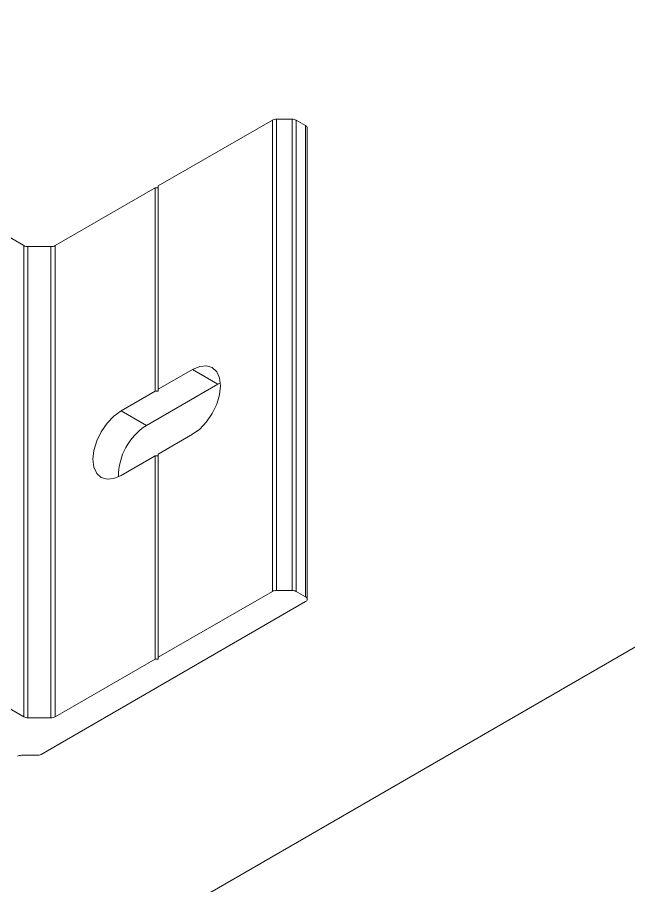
# Model space of a CAD drawing. Header units: millimetres. Extents: x 39 to 459, y 26 to 647.
# Drawn here: x 88.622 to 90.317, y 103.096 to 105.503 of the extents above; entities that cross this region are included whole.
import ezdxf

# ---------------------------------------------------------------- set-up
doc = ezdxf.new("R2010")
doc.units = ezdxf.units.MM
doc.linetypes.add('DASH2', pattern=[19.05, 12.7, -6.35])
doc.layers.add('ANTET', color=7, linetype='Continuous')

msp = doc.modelspace()

# ---------------------------------------------------------------- linework, layer by layer
at = {"color": 7, "linetype": 'Continuous', "lineweight": 15}
for p, q in [((89.0124, 105.0358), (89.3288, 105.2183)), ((89.3288, 105.2183), (89.3288, 103.9117)), ((89.3401, 105.221), (89.3401, 103.9144)), ((89.3401, 105.221), (89.3834, 105.221)), ((89.3834, 105.221), (89.3834, 103.9144)), ((89.3947, 105.2183), (89.3947, 103.9117)), ((89.3947, 105.2183), (89.4211, 105.2031)), ((89.4211, 105.2031), (89.4211, 103.8965)), ((89.4258, 103.8899), (89.4258, 105.1966)), ((88.6397, 104.8706), (88.3103, 105.0606)), ((88.7262, 104.8706), (89.004, 105.0309)), ((89.004, 105.0309), (89.004, 104.4674)), ((89.0124, 105.0309), (89.004, 105.0309)), ((89.0124, 105.0358), (89.0124, 104.4723)), ((88.6397, 104.8706), (88.6397, 103.5639)), ((88.651, 104.8678), (88.651, 103.5612)), ((88.651, 104.8678), (88.7149, 104.8678)), ((88.7149, 104.8678), (88.7149, 103.5612)), ((88.7262, 104.8706), (88.7262, 103.5639)), ((46.4404, 78.4239), (91.6952, 104.5425)), ((89.0124, 104.4723), (89.1072, 104.527)), ((89.1779, 104.4862), (89.1072, 104.527)), ((89.1779, 104.4862), (88.9799, 104.3719)), ((89.1779, 104.4862), (89.1847, 104.4897)), ((88.9092, 104.4127), (89.004, 104.4674)), ((89.004, 104.4674), (89.0124, 104.4674)), ((89.0124, 104.4723), (89.0124, 104.4674)), ((88.9799, 104.3719), (88.9092, 104.4127)), ((89.0124, 104.2926), (89.1072, 104.3473)), ((88.9092, 104.233), (89.004, 104.2877)), ((89.004, 104.2877), (89.004, 103.7242)), ((89.004, 104.2877), (89.0124, 104.2877)), ((89.0124, 104.2926), (89.0124, 103.7291)), ((89.0124, 103.7291), (89.3288, 103.9117)), ((89.3401, 103.9144), (89.3834, 103.9144)), ((89.3947, 103.9117), (89.4211, 103.8965)), ((88.6876, 103.46), (89.4211, 103.8834)), ((88.6397, 103.5639), (88.3103, 103.754)), ((88.7262, 103.5639), (89.004, 103.7242)), ((89.0124, 103.7242), (89.004, 103.7242)), ((89.0124, 103.7242), (89.0124, 103.7291)), ((88.651, 103.5612), (88.7149, 103.5612)), ((88.6763, 103.4573), (88.633, 103.4573))]:
    msp.add_line(p, q, dxfattribs=at)
at = {"color": 7, "linetype": 'Continuous', "lineweight": 15, "flags": 128}
for points in [[(89.1072, 104.3473), (89.1273, 104.362), (89.1461, 104.3818), (89.1622, 104.4054), (89.1746, 104.4311), (89.1823, 104.4572), (89.185, 104.482), (89.1823, 104.5037), (89.1746, 104.5209), (89.1622, 104.5324), (89.1461, 104.5374), (89.1273, 104.5355), (89.1072, 104.527)], [(88.9092, 104.4127), (88.8891, 104.398), (88.8703, 104.3782), (88.8542, 104.3546), (88.8418, 104.3289), (88.8341, 104.3027), (88.8314, 104.278), (88.8341, 104.2562), (88.8418, 104.2391), (88.8542, 104.2276), (88.8703, 104.2226), (88.8891, 104.2245), (88.9092, 104.233)]]:
    msp.add_lwpolyline(points, dxfattribs=at)
at = {"color": 7, "linetype": 'Continuous', "lineweight": 15}
for centre, radius, start, end in [((89.3396, 105.198), 0.0231, 88.8494, 118.033), ((89.3839, 105.198), 0.0231, 61.967, 91.1506), ((89.4178, 105.1958), 0.00804, 5.6819, 65.6363), ((88.6505, 104.8909), 0.0231, 241.9647, 271.1397), ((88.7153, 104.8909), 0.0231, 268.8424, 298.04), ((89.0672, 104.2321), 0.1648, 121.9811, 180.922), ((89.3396, 103.8913), 0.0231, 88.8494, 118.033), ((89.3839, 103.8913), 0.0231, 61.967, 91.1506), ((89.4187, 103.8899), 0.00698, 290.7814, 69.2186), ((88.6505, 103.5843), 0.0231, 241.9647, 271.1397), ((88.7153, 103.5843), 0.0231, 268.8424, 298.04), ((88.6325, 103.4342), 0.0231, 88.8691, 118.0264), ((88.6768, 103.4804), 0.0231, 268.8494, 298.033)]:
    msp.add_arc(centre, radius, start, end, dxfattribs=at)
at = {"layer": 'ANTET', "color": 0, "linetype": 'DASH2', "ltscale": 0.5}
msp.add_arc((117.7462, 191.1247), 87.5553, 236.358877, 281.324363, dxfattribs=at)

doc.saveas('drawing.dxf')
